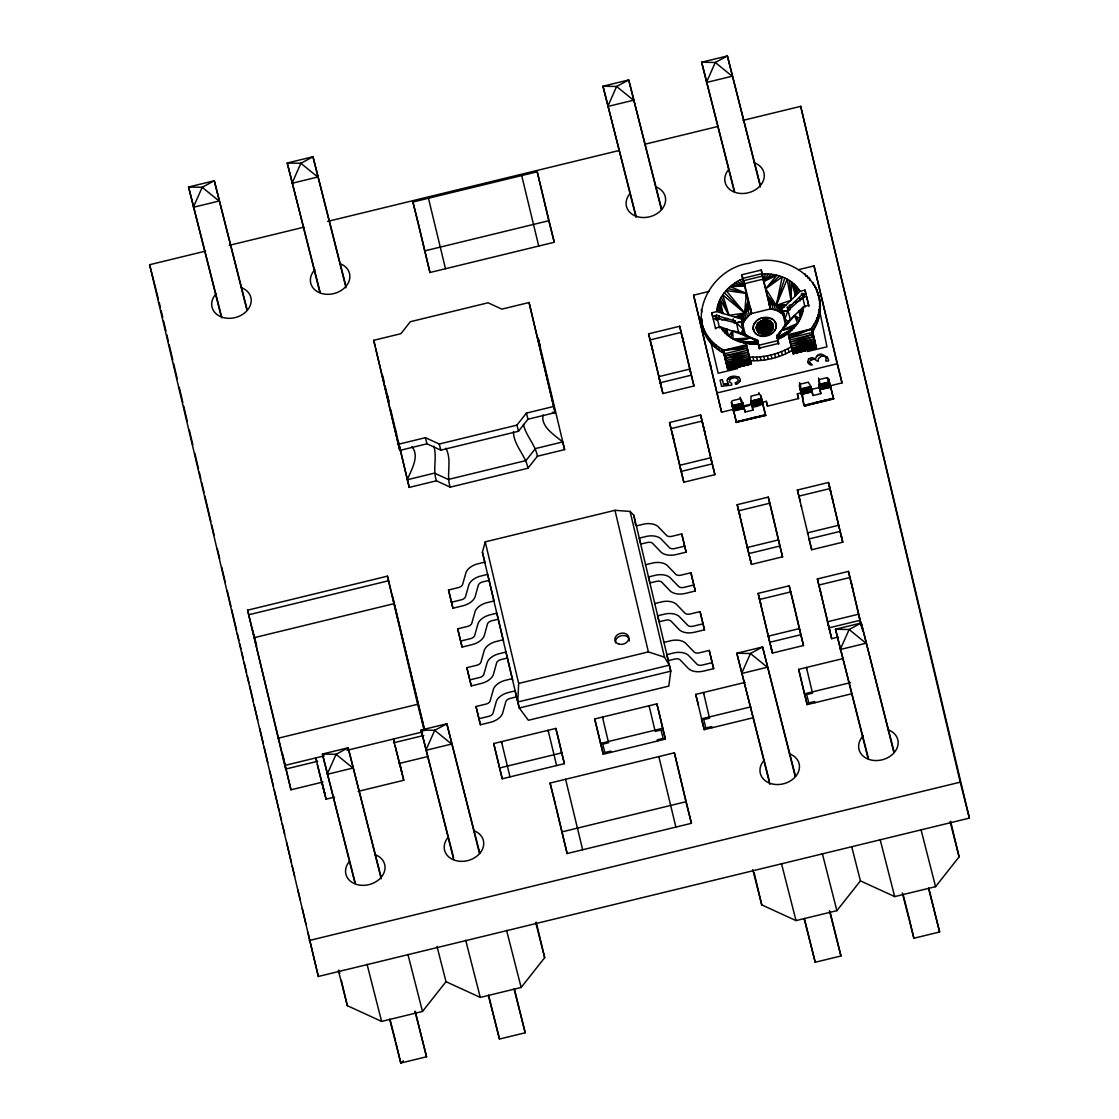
<?xml version="1.0" encoding="UTF-8"?>
<svg xmlns="http://www.w3.org/2000/svg" width="1119" height="1119" viewBox="0 0 1119 1119"><rect width="100%" height="100%" fill="white"/><g stroke="black" fill="none" stroke-linecap="round" stroke-linejoin="round"><path stroke-width="1.5" d="M772.306 329.546L771.285 323.349L765.172 319.88L768.333 332.735M783.929 314.327L783.062 314.537L781.691 309.138L795.483 295.808L795.511 285.429C786.923 276.687 774.138 273.302 762.151 273.987L761.228 270.043L741.799 274.77L743.436 281.401M770.431 331.35L767.83 320.132L761.144 321.055L765.172 319.88M756.08 327.517C756.836 326.44 756.654 331.728 759.186 331.574M513.453 431.752C513.649 445.432 525.734 455.223 527.93 468.246L450.23 487.143L436.41 480.806L409.218 487.422L396.182 432.787M809.722 361.647L809.792 362.5M742.834 324.314L744.708 320.356L749.352 315.082L747.968 309.697L748.135 300.829L744.653 313.096L741.463 318.929L742.834 324.314L741.981 324.524M765.844 319.88L769.494 332.497L768.291 333.056M768.054 332.077L764.095 333.308L769.844 331.294L772.711 327.349L767.382 332.483L768.124 332.161M756.57 329.196L756.724 329.713C754.206 325.056 762.906 318.3 758.22 324.706C754.612 338.442 758.836 308.466 760.067 333.602M758.109 331.182L756.43 326.384M772.893 325.139L770.362 330.441L772.907 326.244L772.697 323.475L771.089 321.796L772.166 329.322M772.795 324.608L772.236 326.636L772.166 323.041L772.837 328.133M811.918 328.454L816.408 348.051L793.119 353.688L789.203 338.078L810.841 329.098C841.18 288.632 788.391 248.991 749.352 263.231C706.103 268.91 679.457 330.497 724.86 353.828L724.385 355.534M813.247 335.21L812.52 332.413L789.203 338.078L788.363 334.567L811.681 328.888L812.954 333.994L811.765 332.693C819.542 321.964 822.661 307.683 818.451 294.926M770.585 329.853C769.662 316.831 763.452 317.306 769.83 331.21M485.24 541.848L518.67 683.443L517.761 702.019L519.286 708.019L528.378 720.272L668.798 686.115L670.785 671.162L633.886 515.327L630.081 511.439L614.96 510.306L485.24 541.848L482.387 552.185L517.761 702.019L669.26 665.176L670.785 671.162L519.286 708.019L515.118 690.857L507.075 692.871A15.316 9.47 -13.3 0 0 496.458 700.998L492.933 713.418A5.259 3.259 -13.3 0 1 489.297 716.202L478.918 718.748L476.023 706.523L486.415 703.977A5.259 3.259 -13.3 0 0 490.052 701.193L493.577 688.758A15.316 9.47 -13.3 0 1 504.179 680.632L512.236 678.632M766.151 333.014L761.438 333.056L766.823 332.833M753.381 329.196C751.52 317.404 772.11 312.313 775.859 323.727M753.465 325.573L753.185 327.475M754.024 331.084C758.892 341.113 777.747 335.728 776.013 324.468M771.145 330.077L768.361 320.482M772.054 323.741L769.103 320.607L771.662 330.343M767.97 332.119L771.271 329.979M745.925 296.101L746.177 292.66M752.36 403.483L752.891 410.141L745.114 412.03L742.876 402.98L739.967 397.217M716.761 311.586C717.727 296.591 729.532 284.506 742.736 278.701L749.926 308.215L744.653 313.096L735.211 317.167L716.761 311.586L711.754 312.802L715.67 328.874M715.363 328.091L720.37 326.874L757.409 339.882L759.13 348.163L778.544 343.435L777.621 339.505C790.825 333.7 802.617 321.615 803.596 306.62L808.589 305.403M773.047 327.349L773.439 326.622L773.019 327.517M750.681 361.661L751.157 363.899L727.84 369.592L725.909 360.961M759.283 333.028L756.948 327.056L758.542 323.321M756.976 324.748L757.381 328.874M772.292 326.51L772.054 327.643L772.907 326.244M768.166 332.497C775.971 330.315 771.439 319.041 769.215 321.167M766.193 333.182L762.123 333.308L758.64 331.77L757.353 326.776L757.941 324.65M754.472 332.105C758.99 339.141 775.313 335.113 776.166 326.832M783.062 314.537L777.621 310.802L776.236 305.403L765.76 288.716L776.824 275.246L763.955 281.345L765.172 273.889M733.253 405.344L733.518 411.037L744.205 408.435L742.876 402.98L732.19 405.582L733.001 408.505L743.562 405.847M801.05 389.874L800.98 391.972M768.627 320.859L765.802 320.258M770.627 321.419L770.166 322.244L772.222 323.615M748.135 300.829L746.205 311.32L747.576 316.719M721.545 386.293L731.784 385.09L731.686 383.411L729.252 381.691L730.036 379.481M736.973 383.887C747.422 377.942 730.078 372.04 727.252 380.208M786.195 323.964L783.174 311.376L788.853 310.327L788.168 308.201L802.043 294.647L805.904 293.71L804.981 290.115L799.987 291.332L795.483 295.808L797.176 287.289L795.511 285.429M747.968 309.697L749.031 304.522M764.375 333.966L767.019 333.532L761.647 333.896L764.333 333.938L761.354 321.657C767.102 318.579 774.18 322.384 772.572 329.699M772.11 327.531L771.676 328.622L772.53 327.909M723.503 352.135L723.937 350.233L746.821 346.456L750.192 360.276L727.168 367.06L727.84 369.592L751.157 363.899L749.296 357.003C763.885 357.786 778.656 354.177 791.259 346.792L792.168 350.387C779.565 357.772 764.795 361.381 750.22 360.598L746.415 344.764L723.112 350.443L725.881 358.108L725.518 360.234M727.238 380.194L727.686 383.006M826.032 360.808L825.85 356.947M772.837 326.804L772.04 327.951M730.847 337.658L732.637 330.637L745.072 334.217L757.843 342.19C743.645 345.967 727.77 339.449 720.37 326.874M803.204 298.647L804.071 295.5L801.931 293.206M735.015 320.873L734.344 323.265L733.183 318.747M757.129 324.622L757.605 323.699M772.795 328.343L773.257 327.727L772.18 329.685M784.783 277.974L776.236 305.403L781.691 309.138M770.837 330.441L769.928 330.846L770.697 330.357M762.738 333.266L764.235 333.042L762.081 333.182M765.676 333.812L764.319 334.022M543.009 414.869C540.659 426.968 554.716 435.123 562.647 441.949L564.605 449.614L537.414 456.23L527.93 468.246M800.84 387.272L800.057 384.223L808.31 382.208L810.855 386.447L812.184 391.902L801.498 394.489L799.456 385.985L799.693 382.684M751.143 363.899L727.784 369.41L751.031 363.535L727.658 368.962L750.821 362.71L727.462 368.207L750.513 361.521L727.168 367.06L726.077 362.696L726.651 361.199L725.825 361.451L726.413 363.703L726.119 362.29L726.958 362.122L726.371 363.423M763.941 333.966L761.018 322.02L759.969 321.503M772.278 324.888L772.474 326.86M760.71 332.623L758.57 324.23L760.207 321.81M808.897 306.2L806.589 296.409L802.729 297.346L787.958 310.55L784.951 318.873L788.349 321.894M756.472 328.58L758.864 331.308L757.927 325.209M761.102 332.161C756.738 326.622 759.521 320.118 765.158 320.062M741.296 333.336L742.988 329.07L736.596 323.041L717.209 318.16L713.349 319.097M772.264 326.133L773.439 326.077M758.43 322.748L759.395 323.349L760.319 321.992M724.846 332.777L726.497 328.762L721.671 328.944M759.423 321.894L759.521 323.055M761.829 333.77L760.808 333.588L763.606 334.035M756.92 326.007L757.297 324.734M772.376 329.336L772.711 328.622L772.39 329.546M739.953 381.481L740.288 380.754M770.991 322.804L771.215 321.782M770.138 321.083L771.718 328.972M762.151 273.987L769.354 303.487L776.236 305.403L790.951 300.284L791.665 282.044L795.483 295.808L798.672 289.262L797.176 287.289M756.99 320.44L753.926 324.328M716.23 320.118L715.503 317.041L716.747 314.621M772.753 324.02L771.537 322.887L772.502 328.426M777.621 339.505L777.257 337.462L785.3 324.44L803.596 306.62M772.026 327.895L771.662 329.476M767.648 320.705L769.606 320.789M773.998 274.659L763.955 281.345L768.152 273.973M757.269 324.216L757.045 325.587L758.584 323.391M770.935 331.224L770.026 331.965M761.354 321.657C757.451 323.153 755.087 328.776 758.752 331.77M759.144 332.833C761.158 328.552 766.795 326.776 771.061 328.594L768.781 321.069M780.349 338.19L777.439 338.498L790.14 331.63L777.257 337.462L778.796 333.672L794.56 315.572L800.323 318.733L799.092 311.11L803.358 309.068M758.444 322.845L758.039 324.79L758.962 323.769M762.151 333.042L763.62 333.042M801.316 299.486L804.071 295.5L801.274 294.059M761.689 332.763C762.137 332.889 759.689 332.511 762.878 333.098M787.65 322.23L784.503 326.454L789.972 320.02L776.95 335.77M810.1 360.64L814.031 358.989L818.101 361.465L818.381 358.639L821.01 356.401M783.426 328.399L789.972 320.02M398.224 444.299L425.416 437.683L439.235 444.019L516.936 425.122L526.42 413.107L553.611 406.491L555.178 412.617L527.986 419.233L518.489 431.249L440.802 450.146L426.982 443.809L399.791 450.425L373.676 340.316L400.868 333.7L410.365 321.699L488.052 302.801L501.871 309.138L529.063 302.522L555.178 412.617L552.338 412.31M758.57 324.23L759.186 322.566M808.561 359.017L807.722 362.206M338.344 970.439L347.338 1005.687L381.607 1021.409L422.478 1011.464L446.005 981.685L437.025 946.436M446.005 981.685L480.275 997.407L521.146 987.462L544.673 957.682L536.225 922.154M752.765 869.631L761.745 904.879L796.015 920.601L836.886 910.656L860.427 880.877L851.867 847.307M860.427 880.877L894.696 896.599L935.568 886.668L959.095 856.874L950.646 821.346M777.062 336.371L780.558 332.035M772.362 325.377L771.411 323.041M759.13 332.105L761.829 332.819L760.92 332.735M759.325 322.734L758.164 323.419M758.15 323.867L758.164 323.307M759.661 332.399L760.724 332.455L758.178 331.392L760.207 332.217L757.423 329.601M763.955 281.345L771.103 274.225M728.007 378.963L728.749 378.236M779.579 275.987L765.76 288.716L782.223 276.897L776.236 305.403L786.363 304.732L780.083 307.711L781.454 313.11M826.032 360.78C834.774 363.591 818.786 346.261 815.625 358.779L811.667 357.576L808.575 359.045M785.832 326.258L783.132 314.845L783.887 314.173M403.316 1060.854L400.784 1063.05L389.664 1019.409M759.06 322.957L759.801 322.342M767.998 332.217L770.362 330.888M730.05 379.509C733.337 374.739 743.198 380.222 735.127 382.81L735.742 384.335L736.959 383.873M749.352 315.082L751.311 313.6L750.499 308.424M759.549 322.02L762.445 320.356M761.032 318.174L757.591 319.978M723.168 330.916L726.497 328.762L728.693 336.162L732.637 330.637L733.141 339.029L750.527 337.952L757.521 340.498M817.499 355.94L819.136 355.059M759.983 322.678L764.683 321.041L769.522 321.964M760.123 322.16L762.473 320.538M759.06 332.791L758.304 332.357M810.925 359.758L812.366 359.129M792.252 329.699L777.257 337.462L794.21 327.657L782.111 330.273L797.623 323.335L794.56 315.572L799.064 321.069M760.948 321.852L763.116 320.174M782.964 336.749L777.439 338.498L787.874 333.448M757.591 330.469L756.836 329.084M761.158 321.139L761.815 320.859L761.326 321.503M777.439 338.498L785.482 335.168M767.019 332.861L764.039 321.125L767.033 320.957M755.185 344.316L758.025 343.225L743.52 342.973L758.192 344.218M764.487 319.936L765.214 320.859M730.861 377.033L731.686 376.739M812.981 334.371L790.196 342.162L813.555 336.721L812.981 334.371L789.678 340.036M782.111 330.273L796.001 325.545M731.392 378.614L733.001 378.082M813.555 336.721L790.713 344.316L814.128 339.057L813.513 336.329M788.769 336.26L810.841 329.098L812.52 332.413L810.841 329.098M821.01 356.429L823.514 355.954L825.864 356.961M816.408 348.051L815.387 344.148L791.734 348.457L814.646 341.141L813.793 337.476M814.128 339.057L791.203 346.289L814.646 341.141L815.387 344.148L792.14 350.079L815.737 345.519L792.462 351.31L816.031 346.666L792.77 352.513L816.241 347.422L792.993 353.324L816.352 347.869L793.119 353.688L792.63 351.45M735.701 323.251L741.226 321.587L742.051 324.832L742.904 324.622L745.212 334.413M757.115 331.126L757.927 331.658M725.881 358.108L724.944 357.884L726.077 362.696L749.786 358.653L726.818 365.689L750.192 360.276M744.708 320.356L743.338 314.957L735.211 317.167L738.33 318.062L742.261 316.915L743.645 322.3M762.599 320.929L763.2 320.538M766.165 334.861L762.752 321.447L763.969 320.985L763.801 320.034M762.557 320.817L767.047 320.58M737.715 366.5L727.798 369.256L751.115 363.633L727.854 369.55M772.054 318.873L761.773 317.936M741.939 333.35L746.681 335.644L738.82 332.455L750.527 337.952L738.12 341.309L757.843 342.19L740.778 342.218M726.077 362.696L749.254 356.485L725.56 360.598L748.765 354.513L724.986 358.262L724.413 355.912L747.73 350.247M761.214 321.013L761.144 321.055M796.21 351.758L792.895 352.611L796.238 351.912M724.986 358.262L748.233 352.373L724.413 355.912M793.091 353.688L816.366 347.715L809.652 349.114M726.483 364.36L749.786 358.653M743.044 120.362L800.686 106.347L969.376 818.115L318.314 976.481L149.624 264.713L205.574 251.104M229.311 245.327L303.906 227.185M327.643 221.408L619.269 150.464M644.698 144.281L717.601 126.545M412.911 202.021L537.218 171.78L554.269 242.277L429.962 272.504L412.911 202.021L417.988 221.926M424.465 250.95L548.772 220.709L554.269 242.277M762.85 276.673L762.137 273.637L742.722 278.365L741.799 274.77M768.851 302.634L770.348 308.97L751.688 313.502L743.715 280.659L762.361 276.127L762.976 278.519M743.799 406.826L721.587 412.212L693.598 295.178L708.873 291.472M798.77 269.609L814.031 265.888L842.02 382.922L819.556 388.405L818.632 378.082M744.429 283.694L763.074 279.163L762.361 276.127M682.422 337.057L693.962 385.985L662.896 393.538L648.586 333.826L679.667 326.272L683.863 343.169M721.531 319.992L727.979 318.425M793.749 302.424L798.728 301.207M650.041 339.938L681.107 332.385M783.132 314.845L783.999 314.635L783.174 311.376L788.643 310.061L786.965 307.347M723.112 350.443L724.021 354.038L724.86 353.828M812.59 332.483L811.765 332.693L812.772 333.252M660.14 382.754L691.22 375.201L679.667 326.272M737.617 368.557L718.188 373.256L710.663 341.323M807.54 351.52L826.969 346.82L819.695 311.054M716.706 393.049L837.124 363.745L842.02 382.922M562.647 441.949L535.455 448.565L525.972 460.566L448.271 479.464L434.452 473.127L407.26 479.743C411.177 470.12 419.961 456.188 411.946 446.747M762.99 404.686L763.158 405.414L760.598 395.427L759.269 394.14L751.017 396.14C750.933 405.064 749.548 410.463 762.654 403.945L765.634 415.555L765.382 414.436M830.969 388.153L831.137 388.88L828.578 378.893L827.249 377.607L818.996 379.607L819.779 382.67M760.598 395.427L761.326 398.49L750.639 401.092L752.891 410.141M800.169 389.034L810.855 386.447L813.107 395.497L820.87 393.594L820.143 390.545M828.578 378.893L829.305 381.957L818.618 384.558L820.87 393.594M732.288 406.001L742.974 403.399M750.737 401.511L761.326 398.49M800.267 389.454L810.953 386.866M818.716 384.978L829.305 381.957M732.399 406.449L743.086 403.847M750.849 401.959L761.424 398.91M800.379 389.916L811.065 387.314M818.828 385.426L829.403 382.376M732.511 406.924L743.198 404.337M750.961 402.434L761.535 399.357M800.491 390.391L811.177 387.789M818.94 385.901L829.515 382.824M700.606 414.953L712.16 463.881L681.079 471.435L669.526 422.506L700.606 414.953L714.901 474.666L683.821 482.219L679.639 465.322L710.705 457.769L714.901 474.666M732.637 407.428L743.31 404.826M751.087 402.938L761.647 399.847M800.617 390.895L811.303 388.293M819.066 386.405L829.627 383.299M732.749 407.931L743.436 405.33M751.213 403.441L761.773 400.336M800.742 391.398L811.415 388.797M819.192 386.908L830.116 384.88M751.325 403.959L762.011 401.357L762.654 403.945M800.854 391.902L811.541 389.3M819.318 387.412L829.99 384.824L833.613 399.021L833.361 397.902M752.416 403.777L742.708 406.141L742.484 405.47M820.395 387.244L810.688 389.608L813.107 395.497M733.001 408.939L743.687 406.337M751.45 404.449L762.137 401.847M800.98 392.405L811.667 389.804M819.43 387.915L830.116 385.314M744.75 406.575L749.716 405.372M751.576 404.938L766.263 401.343L767.48 406.141L798.56 398.574L797.413 393.72M811.779 390.293L797.343 393.79L798.56 398.574M733.239 409.876L743.911 407.288M751.688 405.386L762.375 402.798M801.218 393.342L811.904 390.741M819.556 388.405L830.354 386.265M733.337 410.309L744.023 407.708M751.786 405.819L762.473 403.218M801.316 393.776L812.002 391.174M819.668 388.852L830.452 386.684M733.435 410.687L744.121 408.099M751.884 406.197L762.571 403.609M801.414 394.154L812.1 391.552M819.779 389.286L830.55 387.062M830.634 387.412L819.863 389.664M670.966 428.633L702.047 421.066L704.802 431.85M741.114 401.805L740.33 398.742L732.078 400.756L731.462 402.518L736.274 421.807L765.41 414.729M833.389 398.182L804.253 405.274L799.456 385.985M750.891 418.31L757.367 416.744M807.54 404.532C800.994 410.351 804.869 396.14 801.386 392.937M815.639 402.574L825.346 400.21M733.407 409.47L736.344 422.101L765.522 415.051M804.323 405.568L833.459 398.476M736.344 422.101L765.578 415.275M804.379 405.791L833.557 398.742M736.4 422.325L765.606 415.429M804.477 406.071L833.585 398.896M322.971 782.027L290.968 789.804L247.593 610.177L387.44 576.159L424.884 730.679M248.67 614.779L388.517 580.761M484.737 562.116L476.68 564.116A15.316 9.47 -13.3 0 0 466.063 572.257L462.553 584.678A5.259 3.259 -13.3 0 1 458.902 587.461L448.523 590.007L452.943 608.232L462.804 605.827A15.274 9.442 -13.3 0 0 475.239 596.343L478.289 585.251A5.315 3.287 -13.3 0 1 482.611 581.936L489.143 580.341L493.857 600.302M636.375 525.874L644.446 523.958A15.316 9.47 -13.3 0 1 657.72 526.28L666.798 535.637A5.259 3.259 -13.3 0 0 671.344 536.435L681.751 533.931L686.157 552.143L676.296 554.548A15.274 9.442 -13.3 0 1 660.756 551.863L652.741 543.456A5.315 3.287 -13.3 0 0 647.328 542.505L640.795 544.1L639.271 538.113L647.341 536.197A15.316 9.47 -13.3 0 1 660.616 538.505L669.694 547.876A5.259 3.259 -13.3 0 0 674.239 548.66L684.632 546.156L686.157 552.143M768.263 497.116L779.817 546.044L748.737 553.611L737.183 504.683L768.263 497.116L771.075 508.236M811.695 549.751L797.399 490.038L828.48 482.471L842.775 542.183L811.695 549.751L808.897 538.631M738.638 510.796L769.704 503.242L770.012 504.431M798.84 496.151L829.92 488.597M254.083 637.704L393.93 603.687M451.405 602.246L461.797 599.686A5.259 3.259 -13.3 0 0 465.434 596.917L468.959 584.482A15.316 9.47 -13.3 0 1 479.561 576.355L487.618 574.355L489.143 580.341M493.899 600.959L485.842 602.959A15.316 9.47 -13.3 0 0 475.239 611.086L471.714 623.521A5.259 3.259 -13.3 0 1 468.078 626.29L457.685 628.85L462.105 647.076L471.966 644.67A15.274 9.442 -13.3 0 0 484.401 635.186L487.45 624.08A5.315 3.287 -13.3 0 1 491.773 620.765L498.319 619.185L503.536 641.299M645.551 564.717L653.622 562.801A15.316 9.47 -13.3 0 1 666.896 565.109L675.974 574.481A5.259 3.259 -13.3 0 0 680.52 575.264L690.913 572.76L695.333 590.986L685.457 593.392A15.274 9.442 -13.3 0 1 669.931 590.706L661.902 582.3A5.315 3.287 -13.3 0 0 656.489 581.348L649.957 582.943L648.433 576.942L656.503 575.026A15.316 9.47 -13.3 0 1 669.777 577.348L678.855 586.706A5.259 3.259 -13.3 0 0 683.401 587.503L693.808 584.999L695.333 590.986M808.953 538.966L840.033 531.399L828.48 482.471M748.681 553.276L751.492 564.396L782.559 556.828L771.019 507.9M460.58 641.075L470.959 638.529A5.259 3.259 -13.3 0 0 474.596 635.746L478.121 623.325A15.316 9.47 -13.3 0 1 488.737 615.184L496.78 613.184L498.319 619.185M503.06 639.788L495.018 641.802A15.316 9.47 -13.3 0 0 484.401 649.929L480.876 662.35A5.259 3.259 -13.3 0 1 477.24 665.134L466.861 667.679L471.267 685.905L481.142 683.499A15.274 9.442 -13.3 0 0 493.563 674.016L496.612 662.924A5.315 3.287 -13.3 0 1 500.948 659.609L507.48 658.014M654.713 603.561L662.784 601.63A15.316 9.47 -13.3 0 1 676.058 603.952L685.136 613.324A5.259 3.259 -13.3 0 0 689.682 614.107L700.088 611.603L704.494 629.829L694.633 632.221A15.274 9.442 -13.3 0 1 679.093 629.535L671.078 621.129A5.315 3.287 -13.3 0 0 665.665 620.192L659.133 621.772L657.594 615.786L665.679 613.869A15.316 9.47 -13.3 0 1 678.953 616.191L688.017 625.549A5.259 3.259 -13.3 0 0 692.577 626.332L702.97 623.829L704.494 629.829M789.203 585.81L800.756 634.739L769.676 642.292L758.122 593.364L789.203 585.81L792 596.917M838.201 637.075L831.669 638.669L817.36 578.957L848.44 571.389L852.636 588.286M759.563 599.476L790.643 591.923L790.951 593.112M818.814 585.069L849.88 577.516M469.742 679.918L480.135 677.359A5.259 3.259 -13.3 0 0 483.772 674.589L487.297 662.154A15.316 9.47 -13.3 0 1 497.899 654.028L505.956 652.027L512.726 680.24M663.875 642.39L671.959 640.474A15.316 9.47 -13.3 0 1 685.234 642.796L694.298 652.153A5.259 3.259 -13.3 0 0 698.857 652.937L709.25 650.433L713.67 668.658L703.795 671.064A15.274 9.442 -13.3 0 1 688.269 668.379L680.24 659.972A5.315 3.287 -13.3 0 0 674.827 659.021L668.295 660.616L666.77 654.629L674.841 652.699A15.316 9.47 -13.3 0 1 688.115 655.021L697.193 664.392A5.259 3.259 -13.3 0 0 701.739 665.176L712.132 662.672L713.67 668.658M277.834 738.302L417.681 704.285L424.143 729.854M518.67 683.443L648.377 651.901L664.476 657.161L669.26 665.176M516.642 696.857L510.11 698.438A5.315 3.287 -13.3 0 0 505.788 701.753L502.739 712.859A15.274 9.442 -13.3 0 1 490.304 722.342L480.443 724.748L478.918 718.748M828.913 627.885L859.993 620.318L861.56 626.486M284.702 765.466L324.216 755.857M347.044 750.303L422.856 731.868M317.628 761.284L285.611 769.061L247.593 610.177M393.454 742.834L423.779 735.463M769.62 641.956L772.418 653.076L803.498 645.509L791.944 596.581M398.798 763.578L427.444 756.612M493.703 743.534L555.863 728.413L558.619 739.197L564.382 763.662L502.235 778.782L493.703 743.534L502.235 778.782M594.707 718.971L656.867 703.851L659.609 714.635L665.385 739.099L603.239 754.206L594.707 718.971L603.239 754.206M753.633 717.629L704.229 729.644L695.71 694.395L745.1 682.38M851.573 693.808L807.177 704.606L804.435 693.822L798.658 669.358L843.055 658.559M318.663 770.054L326.063 799.176L334.511 797.134M358.15 791.371L403.749 780.279L399.693 763.172M499.48 767.998L561.64 752.877L564.382 763.662M600.483 743.436L662.644 728.315L665.385 739.099M750.877 706.844L701.487 718.86L704.229 729.644M804.435 693.822L850.496 682.618M550.072 783.048L674.379 752.807L691.43 823.304L567.123 853.545L550.072 783.048L555.57 804.617M561.626 831.976L685.933 801.736L691.43 823.304M309.152 940.533L960.228 782.167L969.376 818.115M415.331 1011.338L426.535 1056.784L400.784 1063.05L396 1042.782M488.332 995.406L499.466 1039.047L525.203 1032.781L514.432 989.014M804.085 918.601L815.205 962.242L840.956 955.99L830.172 912.209M902.32 892.92L913.873 938.24L939.624 931.987L928.854 888.206M791.734 348.457L815.052 342.82M786.363 304.732L778.251 306.466L779.621 311.851M789.021 305.347L791.79 304.802M780.083 307.711L784.041 306.942M752.206 344.232L758.025 343.225L746.359 343.561M819.989 354.807L821.584 354.555M735.575 340.246L750.527 337.952M721.545 386.321L720.09 380.138L722.356 379.621L723.503 384.432L728.427 383.817L727.672 382.978M723.503 384.432L728.441 383.845M770.012 322.272L767.62 320.901M762.263 333.91L761.689 333.826M761.06 332.679L760.444 332.441M756.374 328.035L757.283 328.357L757.157 326.636M749.254 343.981L758.025 343.225M764.557 320.719L766.025 320.593M769.732 331.196L769.299 331.672M766.711 320.635L768.375 320.873L767.033 320.789M735.211 317.167L742.261 316.915M740.009 280.016L744.527 286.072L730.217 286.576L746.331 293.444L744.653 313.096L746.023 318.481M756.332 327.489L757.087 327.657M822.759 355.982L824.353 356.122M769.145 303.878L770.725 308.872L777.621 310.802M765.816 320.663L767.368 320.719M801.386 316.355L799.092 311.11L802.896 311.516M732.469 284.758L744.527 286.072L737.379 281.456M814.031 358.989L814.856 359.143M756.738 325.279L759.381 332.427M741.925 324.384L742.904 324.622M728.105 288.506L746.331 293.444L726.147 290.548L744.653 313.096L729.029 315.348L720.035 299.472L722.888 313.474L716.999 309.138M738.33 318.062L741.463 318.929M767.69 320.51L769.382 321.125M734.861 283.051L744.527 286.072M759.493 331.881L758.346 331.294M810.002 363.06C815.555 366.053 808.939 365.787 807.722 362.178M738.82 332.455L748.513 336.903M752.695 338.819L757.633 341.085M701.907 323.279C704.634 335.057 713.362 344.75 723.937 350.233L747.254 348.289L723.937 353.954L723.937 350.233L724.553 352.625M769.229 321.405L771.886 323.657L772.628 326.832M759.283 332.763L758.542 332.441L759.311 332.819M769.9 321.405L771.942 323.125M738.638 376.879L739.407 377.397M774.544 321.041L772.628 319.237M715.503 317.041L718.818 319.544M770.194 322.09L771.229 323.391M799.092 311.11L802.239 313.949M758.29 330.748L757.059 329.601M770.795 322.09L771.676 322.845M724.343 292.66L744.653 313.096L722.72 294.87L729.029 315.348L721.279 297.136M757.857 331.979L757.661 331.63M773.145 309.292L771.76 303.906L767.55 296.101L776.236 305.403L787.203 279.19L790.951 300.284L789.51 280.547M771.075 322.636L771.788 324.3M768.459 299.794L771.76 303.906M717.447 306.69L722.888 313.474L718.971 301.85M767.55 296.101L774.068 304.55L775.439 309.935M828.424 382.194L829.99 384.824M760.444 398.728L762.123 401.427M798.672 289.262L799.987 291.332M826.913 356.583L827.626 357.702M445.838 448.201C452.426 460.273 445.852 474.694 450.23 487.143M718.104 304.256L722.888 313.474M757.675 329.741L756.878 328.552M764.039 321.125L763.298 320.943L766.431 333.168M775.635 323.153L775.243 322.104L776.208 326.188L776.082 325.083M753.758 330.511L754.15 331.56L753.185 328.105L753.66 330.413M819.36 298.521L815.681 287.177M753.884 331L753.367 329.336M403.749 780.279L395.049 745.688M317.348 764.585L324.65 793.357M762.025 321.349L765.116 333.406M523.426 424.409C525.958 435.99 535.414 444.607 537.414 456.23M736.442 422.492L736.33 421.863M324.608 793.231L324.37 792.14M775.733 323.251L776.026 324.328M703.585 329.629L701.375 320.58M787.958 310.55L790.49 320.118M801.889 395.567L801.12 392.182M733.91 412.1L733.127 408.715M732.959 408.365L731.462 402.518L732.19 405.582M817.723 292.283L818.632 295.878M818.996 297.738L819.905 301.333M816.8 289.695L817.709 293.29M819.332 300.591L820.241 304.186M819.444 303.487L820.353 307.068M814.38 284.73L814.982 287.135M819.346 306.382L820.255 309.977M812.898 282.366L813.499 284.772M950.101 821.626L959.095 856.874M819.01 309.306L819.933 312.9M818.479 312.215L819.388 315.81M809.387 277.918L810.002 280.31M817.723 315.124L818.632 318.719M807.386 275.847L808.002 278.239M816.758 318.006L817.667 321.601M805.218 273.889L805.834 276.295M815.583 320.859L816.492 324.44M814.198 323.657L815.108 327.252M827.249 377.607L828.032 380.656M812.618 326.412L813.527 330.007M760.333 185.208L727.392 55.95L701.641 62.216L734.246 191.601M760.416 187.013L727.392 55.95L715.279 62.482L701.641 62.216L734.596 191.475M921.007 829.585L935.568 886.668M788.182 309.39L787.566 306.984L790.056 309.711L789.399 306.676M829.151 485.198L831.277 493.591M832.368 498.179L832.676 499.368M838.886 526.489L838.579 525.287L807.512 532.854L807.82 534.043M839.977 531.077L842.775 542.183M894.193 752.234L861.238 622.975L835.487 629.242L868.092 758.626M861.294 624.989L858.553 614.205L827.473 621.772L830.214 632.543M893.843 752.36L861.238 622.975L849.139 629.507L835.487 629.242L868.442 758.5M928.504 888.332L939.624 931.987M788.098 348.555L789.021 352.149M784.839 350.149L785.762 353.744M761.228 270.043L762.137 273.637M768.361 299.193L769.55 303.892M769.354 303.487L770.725 308.872M781.496 351.604L782.405 355.199M776.838 335.154L778.209 340.54M778.055 352.891L778.978 356.485M767.396 320.831L770.082 331.378M766.627 321.041L769.201 331.112M774.558 354.024L775.467 357.618M765.368 320.677L768.487 332.889M764.683 321.041L767.676 332.777M771.005 354.975L771.914 358.57M760.388 322.566L763.382 334.301M759.619 322.72L762.864 334.679M759.395 323.349L761.969 333.406M767.41 355.758L768.319 359.353M758.234 324.09L760.361 333.098M903.103 894.473L909.09 917.972M763.787 356.36L764.697 359.954M797.399 490.038L800.211 501.144M801.288 505.732L801.596 506.935M743.715 280.659L744.331 283.065M748.933 303.92L751.311 313.6M757.409 339.882L758.78 345.267M759.563 348.68L758.766 345.547L759.325 348.722M817.36 578.957L821.556 595.854M760.151 356.793L761.074 360.388M880.135 839.53L894.696 896.599M756.514 357.045L757.437 360.64M752.891 357.115L753.814 360.71M772.152 512.824L772.46 514.013M778.684 541.134L778.376 539.931L747.296 547.499L747.604 548.688M779.761 545.722L782.559 556.828M793.091 601.504L793.399 602.707M799.609 629.815L799.302 628.612L768.235 636.179L768.529 637.368M800.7 634.403L803.498 645.509M806.729 668.672L806.421 667.47L812.506 693.137L806.673 694.549L808.813 702.928L814.646 701.515L814.954 702.718M721.154 348.652L722.077 352.247M711.754 312.802L712.677 316.397L716.524 315.46L735.295 321.069L735.77 322.915L741.226 321.587L744.625 335.798M718.524 346.932L719.433 350.527M716.034 345.072L716.957 348.652M798.658 669.358L807.177 704.606M713.712 343.071L714.635 346.666M711.572 340.945L712.481 344.54M709.6 338.707L710.509 342.302M701.249 309.529L701.865 311.921M707.809 336.357L708.733 339.952M706.229 333.896L707.138 337.49M704.83 331.364L705.753 334.959M701.04 317.852L701.963 321.447L701.823 318.691M703.655 328.734L704.564 332.329M693.598 295.178L721.587 412.212M710.453 364.878L711.264 368.067M737.183 504.683L751.492 564.396M661.665 209.211L628.724 79.953L602.973 86.219L635.998 217.282M737.855 507.411L739.995 515.789M741.072 520.377L741.379 521.58M661.315 209.337L628.724 79.953L616.611 86.485L602.973 86.219L635.914 215.477M758.122 593.364L772.418 653.076M758.794 596.091L760.934 604.47M762.011 609.058L762.319 610.261M822.339 853.587L836.886 910.656M795.525 776.236L762.571 646.978L736.82 653.244L769.844 784.307M795.175 776.362L762.571 646.978L750.457 653.51L736.82 653.244L769.34 780.824M829.403 910.656L840.956 955.99M693.962 385.985L689.78 369.088L658.699 376.641L661.441 387.426M804.435 918.475L815.205 962.242M648.586 333.826L652.783 350.723L651.342 344.61M669.526 422.506L673.722 439.403M781.468 863.532L796.015 920.601M703.781 693.71L703.487 692.507L709.558 718.174L703.739 719.587L705.865 727.979L711.698 726.553L712.006 727.756M695.71 694.395L698.466 705.18M633.886 515.327L635.424 524.699M538.729 246.054L521.692 175.557M649.398 706.942L649.09 705.739L655.174 731.406L661.007 729.98L663.147 738.372L657.315 739.785L657.622 740.988M675.89 827.081L658.839 756.584M540.057 345.645L538.099 337.98L564.605 449.614M526.42 413.107L527.986 419.233M602.791 718.272L602.484 717.083L608.554 742.736L602.735 744.163L604.875 752.541L610.694 751.129L611.002 752.318M516.936 425.122L518.489 431.249M445.502 268.728L428.451 198.231M582.663 849.755L565.613 779.272M548.394 731.504L548.1 730.301L556.619 765.55M482.387 552.185L485.087 563.137M439.235 444.019L440.802 450.146M425.416 437.683L426.982 443.809M436.41 480.806C432.521 469.644 437.235 457.587 433.878 446.187M501.788 742.848L501.48 741.645L509.998 776.894M535.693 922.434L544.673 957.682M448.523 590.007L452.943 608.232M457.685 628.85L462.105 647.076M466.861 667.679L471.267 685.905M476.023 706.523L480.443 724.748M373.676 340.316L375.243 346.442M345.925 286.016L312.97 156.758L287.219 163.01L319.824 292.409M345.995 287.821L312.97 156.758L300.871 163.29L287.219 163.01L320.174 292.283M506.599 930.393L521.146 987.462M479.771 853.042L446.831 723.783L421.08 730.036L453.671 859.434M479.422 853.168L446.831 723.783L434.718 730.315L421.08 730.036L453.601 857.63M514.083 989.14L525.203 1032.781M422.912 722.314L423.36 724.105M488.681 995.281L499.466 1039.047M465.728 940.324L480.275 997.407M394.392 742.61L393.468 739.016L396.322 750.793M247.257 310.019L214.302 180.76L188.552 187.013L221.156 316.397M246.907 310.145L214.302 180.76L202.189 187.293L188.552 187.013L221.926 317.95M407.931 954.395L422.478 1011.464M381.103 877.044L348.149 747.786L322.412 754.038L355.003 883.423M381.187 878.849L348.149 747.786L336.05 754.318L322.412 754.038L355.352 883.297M414.981 1011.464L426.535 1056.784M390.013 1019.283L395.58 1041.104M316.691 761.507L315.782 757.913L318.635 769.69M367.06 964.326L381.607 1021.409M252.936 630.92L253.551 633.312M338.889 970.159L339.742 973.516M283.065 756.332L283.513 758.122M149.624 264.713L158.366 299.011M253.845 634.515L256.685 645.705M814.086 338.693L814.982 342.162L812.058 329.392M763.074 279.163L770.348 308.97M396.42 751.213L402.336 774.46L402.071 773.243M811.681 328.888L812.072 330.595M746.415 344.764L746.821 346.456M724.021 354.038L724.203 354.793M800.686 106.347L960.228 782.167M814.031 265.888L837.124 363.745M830.256 385.09L833.277 397.525M804.981 290.115L808.715 305.599M803.82 294.115L804.449 296.787M802.729 297.346L805.037 307.138M799.623 297.542L800.393 300.801M841.026 534.868L842.117 539.456M851.195 582.174L862.735 631.102M848.44 571.389L859.993 620.318M788.363 334.567L792.168 350.387M763.284 279.722L763.997 282.757M909.495 919.664L913.873 938.24M820.115 589.741L831.669 638.669M750.206 307.165L751.688 313.502M744.639 284.254L745.352 287.289M766.333 401.273L767.48 406.141M761.354 397.385L765.298 414.058M758.906 392.615L759.269 394.14M744.401 408.967L745.114 412.03M718.776 315.474L719.545 318.747M717.209 318.16L719.517 327.937M715.251 315.656L716.202 319.67M749.744 557.08L750.821 561.668M770.669 645.761L771.76 650.349M653.174 352.387L662.896 393.538M672.281 433.291L683.821 482.219M681.751 533.931L684.632 546.156M690.913 572.76L693.808 584.999M700.088 611.603L702.97 623.829M709.25 650.433L712.132 662.672M754.15 872.708L761.745 904.879M630.081 511.439L664.476 657.161M537.218 171.78L548.772 220.709M674.379 752.807L685.933 801.736M614.96 510.306L648.377 651.901M656.867 703.851L662.644 728.315M529.063 302.522L553.611 406.491M555.863 728.413L561.64 752.877M418.408 223.576L429.962 272.504M555.961 806.295L567.123 853.545M387.44 395.189L389.034 401.889M395.357 428.717L396.546 433.752M398.532 442.145L409.218 487.422M382.712 375.774L384.307 382.474M385.09 385.831L388.657 400.924M390.643 409.316L395.385 429.43M375.634 348.121L399.791 450.425M392.783 596.903L424.269 730.008M387.44 576.159L417.681 704.285M325.293 795.735L326.063 799.176M321.992 782.069L324.888 794.056M341.337 980.286L347.338 1005.687M282.31 753.031L290.968 789.804M159.178 302.34L160.381 307.445M161.178 310.83L162.787 317.628M163.584 321.027L165.99 331.21M166.801 334.609L168.396 341.407M169.193 344.792L172.802 360.08M173.613 363.479L177.222 378.754M179.222 387.244L182.831 402.532M183.628 405.931L187.237 421.206M189.237 429.696L192.846 444.984M194.86 453.475L198.455 468.749M199.266 472.148L200.86 478.946M201.672 482.345L204.078 492.528M204.875 495.927L210.89 521.398M211.687 524.797L214.093 534.98M217.296 548.562L219.702 558.759M221.716 567.249L225.325 582.523M227.325 591.014L230.934 606.302M231.731 609.701L236.543 630.067M237.34 633.466L238.948 640.264M239.746 643.663L240.949 648.754M241.746 652.153L243.355 658.937M244.152 662.336L246.558 672.519M247.369 675.918L248.964 682.716M249.775 686.115L253.384 701.389M254.181 704.788L257.79 720.063M259.79 728.553L263.399 743.841M264.196 747.24L267.805 762.515M269.805 771.005L273.414 786.293M274.225 789.692L279.037 810.072M279.834 813.457L281.442 820.255M282.24 823.654L284.646 833.837M286.646 842.327L291.458 862.707M292.255 866.106L294.661 876.289M297.864 889.871L300.27 900.068M302.284 908.558L305.893 923.832M307.893 932.323L318.314 976.481M724.049 352.975L725.574 359.549M723.811 352.303L724.441 355.017M724.762 356.374L725.616 360.052L725.602 356.178M736.596 323.041L738.596 332.749M778.39 343.561L777.817 340.638L759.172 345.17L759.745 348.093M775.901 323.853L776.138 324.944M778.181 340.819L778.754 343.995M757.059 328.58L756.752 327.517M793.665 283.68L795.483 295.808M773.341 326.091L773.131 326.23M726.497 328.762L726.679 334.525M754.22 162.759A19.988 15.708 -14.3 0 1 761.452 184.145A19.988 15.708 -14.3 0 1 733.84 191.895A19.988 15.708 -14.3 0 1 728.245 170.06M374.991 854.594A19.988 15.708 -14.3 0 1 382.222 875.967A19.988 15.708 -14.3 0 1 354.611 883.73A19.988 15.708 -14.3 0 1 349.016 861.882M473.659 830.592A19.988 15.708 -14.3 0 1 480.89 851.979A19.988 15.708 -14.3 0 1 453.279 859.728A19.988 15.708 -14.3 0 1 447.684 837.879M655.552 186.761A19.988 15.708 -14.3 0 1 662.784 208.148A19.988 15.708 -14.3 0 1 635.172 215.897A19.988 15.708 -14.3 0 1 629.577 194.049M789.413 753.786A19.988 15.708 -14.3 0 1 796.336 775.593A19.988 15.708 -14.3 0 1 768.054 782.475A19.988 15.708 -14.3 0 1 764.487 759.857M888.08 729.784A19.988 15.708 -14.3 0 1 895.004 751.604A19.988 15.708 -14.3 0 1 866.721 758.472A19.988 15.708 -14.3 0 1 863.155 735.854M339.812 263.566A19.988 15.708 -14.3 0 1 346.736 285.373A19.988 15.708 -14.3 0 1 318.467 292.255A19.988 15.708 -14.3 0 1 314.901 269.623M241.144 287.569A19.988 15.708 -14.3 0 1 248.068 309.376A19.988 15.708 -14.3 0 1 219.786 316.257A19.988 15.708 -14.3 0 1 216.219 293.626M615.548 642.824A7.078 5.567 -14.3 0 1 622.052 635.564A7.078 5.567 -14.3 0 1 629.396 640.935M202.189 187.293L193.335 207.295L219.086 201.028L202.189 187.293M300.871 163.29L292.017 183.292L317.754 177.026L300.871 163.29M616.611 86.485L607.757 106.487L633.508 100.22L616.611 86.485M336.05 754.318L327.196 774.32L352.947 768.054L336.05 754.318M715.279 62.482L706.425 82.484L732.176 76.218L715.279 62.482M434.718 730.315L425.863 750.317L451.614 744.051L434.718 730.315M750.457 653.51L741.603 673.512L767.354 667.246L750.457 653.51M849.139 629.507L840.271 649.51L866.022 643.243L849.139 629.507M619.478 644.278A7.078 5.567 -14.3 0 0 628.696 637.075A7.078 5.567 -14.3 0 0 617.268 634.907A7.078 5.567 -14.3 0 0 619.478 644.278"/></g></svg>
